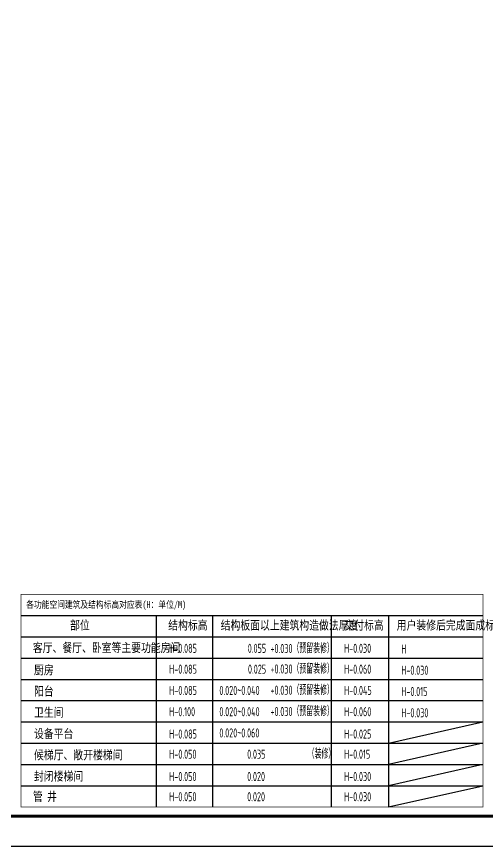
# Model space of a CAD drawing. Extents: x -518115 to 389031, y -231062 to 1628073.
# Drawn here: x 53724 to 69242, y 179207 to 206534 of the extents above; entities that cross this region are included whole.
import ezdxf

# ---------------------------------------------------------------- set-up
doc = ezdxf.new("R2010")
doc.units = 0
doc.header["$LTSCALE"] = 1000
doc.header["$MEASUREMENT"] = 0
for name, color, linetype in [('C-Sheet-图框', 101, 'Continuous'), ('PUB_TEXT', 4, 'Continuous'), ('图框', 140, 'Continuous')]:
    doc.layers.add(name, color=color, linetype=linetype)
doc.layers.add('yichutu', color=7, linetype='Continuous', true_color=0xffffff, plot=False)
doc.styles.add('宋体', font='', dxfattribs={"height": 50})
doc.styles.add('房间名称', font='TSSDENG', dxfattribs={"width": 0.8, "bigfont": 'HZTXT'})
doc.styles.get('宋体').set_extended_font_data('SimSun')

# ---------------------------------------------------------------- blocks, each defined once
blk = doc.blocks.new('TK')
at = {"layer": '图框'}
blk.add_lwpolyline([(465375, 548714), (549475, 548714), (549475, 489314), (465375, 489314)], close=True, dxfattribs=at)
blk.add_lwpolyline([(465375, 548714), (549475, 548714), (549475, 489314), (465375, 489314)], close=True, dxfattribs=at)
at = {"layer": '图框', "const_width": 100}
blk.add_lwpolyline([(548475, 490314), (548475, 547714), (467875, 547714), (467875, 490314)], close=True, dxfattribs=at)
blk = doc.blocks.new('yct-841-594-84100-59399.9999999999-100-1000.0')
at = {"layer": 'yichutu', "color": 7, "true_color": 0xffffff}
blk.add_lwpolyline([(0, 0), (0, 59400), (84100, 59400), (84100, 0)], close=True, dxfattribs=at)

msp = doc.modelspace()

# ---------------------------------------------------------------- linework, layer by layer
at = {"layer": 'C-Sheet-图框', "color": 0}
for p, q in [((53874, 186806.8), (69092.4, 186806.8)), ((58329.2, 186806.8), (58329.2, 180506.8)), ((60179.5, 186806.8), (60179.5, 180506.8)), ((64092.9, 186806.8), (64092.9, 180506.8)), ((65978.9, 186806.8), (65978.9, 180506.8)), ((53874, 186106.8), (69092.4, 186106.8)), ((53874, 185406.8), (69092.4, 185406.8)), ((53874, 184706.8), (69092.4, 184706.8)), ((53874, 184006.8), (69092.4, 184006.8)), ((53874, 183306.8), (69092.4, 183306.8)), ((53874, 182606.8), (69092.4, 182606.8)), ((53874, 181906.8), (69092.4, 181906.8)), ((53874, 181206.8), (69092.4, 181206.8))]:
    msp.add_line(p, q, dxfattribs=at)
at = {"layer": 'C-Sheet-图框', "color": 0, "const_width": 24}
msp.add_lwpolyline([(53874, 180506.8), (53874, 187506.8), (69092.4, 187506.8), (69092.4, 180506.8), (53874, 180506.8)], dxfattribs=at)
at = {"layer": 'PUB_TEXT', "color": 251, "true_color": 0x636466}
for p, q in [((65978.9, 182606.8), (69092.4, 183306.8)), ((69092.4, 182606.8), (65978.9, 181906.8)), ((69092.4, 181906.8), (65978.9, 181206.8)), ((65978.9, 180506.8), (69092.4, 181206.8))]:
    msp.add_line(p, q, dxfattribs=at)

# ---------------------------------------------------------------- block references
msp.add_blockref('TK', (-466360.9, -310106.9))
at = {"layer": 'yichutu'}
msp.add_blockref('yct-841-594-84100-59399.9999999999-100-1000.0', (-985.9, 179206.8), dxfattribs=at)

# ---------------------------------------------------------------- texts
at = {"layer": 'PUB_TEXT', "color": 2}
for s, height, style, width, p in [('各功能空间建筑及结构标高对应表(H：单位/M)', 227.848, '宋体', 0.8, (54041.7, 187058.2)), ('H-0.085', 300, '房间名称', 0.56, (58754.1, 185579.5)), ('H-0.030', 300, '房间名称', 0.56, (64516.9, 185579.6)), ('H-0.085', 300, '房间名称', 0.56, (58754.1, 184893.4)), ('H-0.060', 300, '房间名称', 0.56, (64516.9, 184893.4)), ('H-0.085', 300, '房间名称', 0.56, (58754.1, 184193.4)), ('H-0.045', 300, '房间名称', 0.56, (64516.9, 184193.4)), ('H-0.100', 300, '房间名称', 0.56, (58754.1, 183493.4)), ('H-0.060', 300, '房间名称', 0.56, (64516.9, 183493.4)), ('H-0.085', 300, '房间名称', 0.56, (58754.1, 182757.8)), ('H-0.025', 300, '房间名称', 0.56, (64516.9, 182757.8)), ('H-0.050', 300, '房间名称', 0.56, (58754.1, 182093.4)), ('H-0.015', 300, '房间名称', 0.56, (64516.9, 182093.4)), ('H-0.050', 300, '房间名称', 0.56, (58754.1, 181357.8)), ('H-0.030', 300, '房间名称', 0.56, (64516.9, 181357.8)), ('H-0.050', 300, '房间名称', 0.56, (58754.1, 180693.4)), ('H-0.030', 300, '房间名称', 0.56, (64516.9, 180693.4))]:
    msp.add_text(s, height=height, dxfattribs=dict(at, style=style, width=width)).set_placement(p)
at = {"layer": 'PUB_TEXT', "style": '房间名称'}
for s, width, p in [('部位', 0.8, (55485.7, 186316.9)), ('结构标高', 0.8, (58721.4, 186316.9)), ('结构板面以上建筑构造做法厚度', 0.8, (60451.6, 186316.9)), ('交付标高', 0.8, (64528.6, 186316.9)), ('用户装修后完成面成标高', 0.8, (66253.4, 186316.9)), ('客厅、餐厅、卧室等主要功能房间', 0.8, (54260.8, 185576)), ('0.055', 0.56, (61342.9, 185579.5)), ('厨房', 0.8, (54299, 184843.4)), ('0.025', 0.56, (61349.9, 184893.4)), ('阳台', 0.8, (54299, 184143.4)), ('0.020~0.040', 0.56, (60408, 184193.4)), ('卫生间', 0.8, (54299, 183443.4)), ('0.020~0.040', 0.56, (60408, 183493.4)), ('0.020~0.060', 0.56, (60408, 182793.4)), ('设备平台', 0.8, (54299, 182743.4)), ('候梯厅、敞开楼梯间', 0.8, (54299, 182043.4)), ('0.035', 0.56, (61323.2, 182093.4)), ('封闭楼梯间', 0.8, (54299, 181343.4)), ('0.020', 0.56, (61323.2, 181357.8)), ('管 井', 0.8, (54260.8, 180676)), ('0.020', 0.56, (61323.2, 180693.4))]:
    msp.add_text(s, height=300, dxfattribs=dict(at, width=width)).set_placement(p)
at = {"layer": 'PUB_TEXT', "color": 251, "true_color": 0x636466, "style": '房间名称', "width": 0.56}
for s, p in [('+0.030（预留装修）', (62092.6, 185573.1)), ('+0.030（预留装修）', (62092.6, 184899.3)), ('+0.030（预留装修）', (62092.6, 184199.3)), ('+0.030（预留装修）', (62092.6, 183499.3)), ('（装修）', (63318.4, 182099.3))]:
    msp.add_text(s, height=300, dxfattribs=at).set_placement(p)
at = {"layer": 'PUB_TEXT', "color": 4, "style": '房间名称', "width": 0.56}
for s, p in [('H', (66402.9, 185557.8)), ('H-0.030', (66402.9, 184857.8)), ('H-0.015', (66402.9, 184157.8)), ('H-0.030', (66402.9, 183457.8))]:
    msp.add_text(s, height=300, dxfattribs=at).set_placement(p)

doc.saveas('drawing.dxf')
